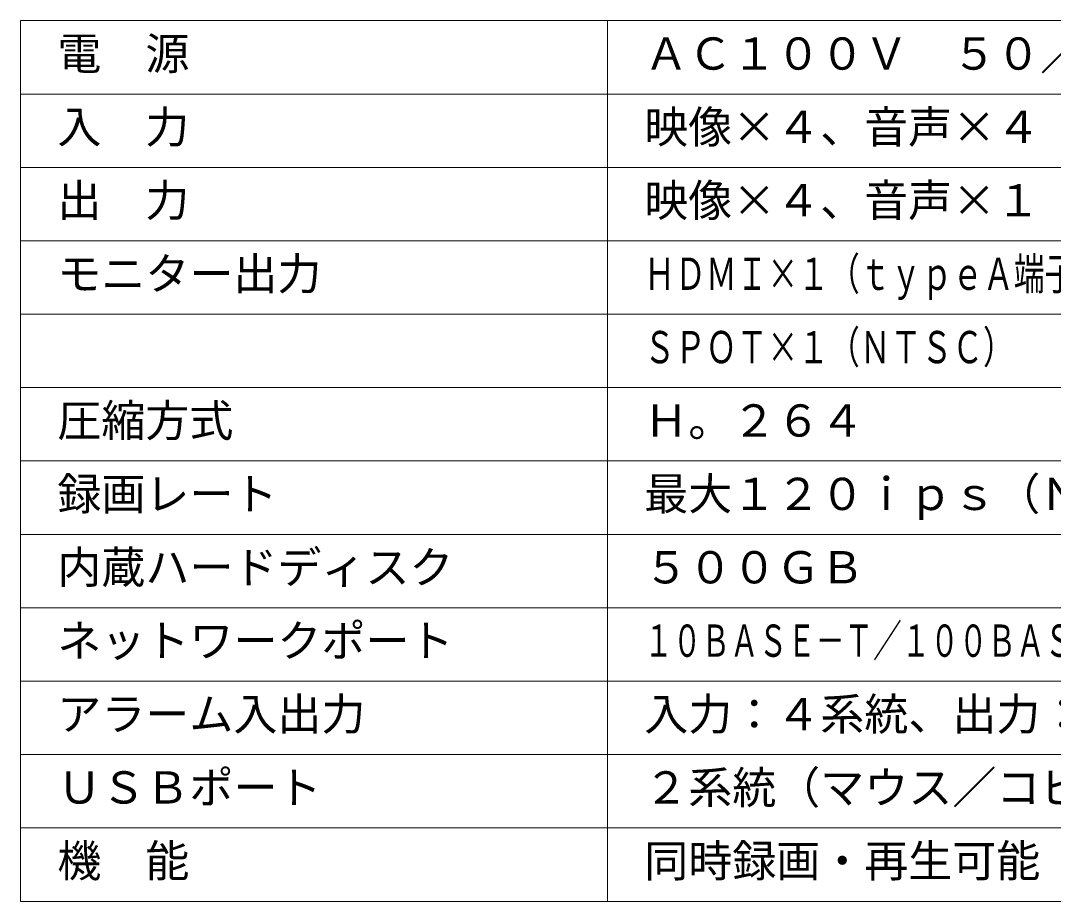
# Model space of a CAD drawing. Units: millimetres, scale not verified. Extents: x -62 to 62, y -56 to 57.
# Drawn here: x -62.5 to 7.9, y -56.5 to 3.5 of the extents above; entities that cross this region are included whole.
import ezdxf
from ezdxf.enums import TextEntityAlignment as Align

# ---------------------------------------------------------------- set-up
doc = ezdxf.new("R2010")
doc.units = ezdxf.units.MM
doc.header["$LTSCALE"] = 0.125
doc.layers.add('0-1_MOJI1', color=7, linetype='Continuous')
doc.layers.add('0-2_WAKU', color=1, linetype='Continuous', lineweight=18)
doc.styles.add('ＭＳ ゴシック', font='')
doc.styles.get('ＭＳ ゴシック').set_extended_font_data('MS Gothic')

msp = doc.modelspace()

# ---------------------------------------------------------------- linework, layer by layer
at = {"layer": '0-2_WAKU', "color": 4}
for p, q in [((-62.5, 3.5), (-62.5, -56.5)), ((62.5, 3.5), (-62.5, 3.5)), ((-22.5, -56.5), (-22.5, 3.5)), ((-62.5, -56.5), (62.5, -56.5))]:
    msp.add_line(p, q, dxfattribs=at)
at = {"layer": '0-2_WAKU'}
for p, q in [((-62.5, -1.5), (62.5, -1.5)), ((-62.5, -6.5), (62.5, -6.5)), ((-62.5, -11.5), (62.5, -11.5)), ((-62.5, -16.5), (62.5, -16.5)), ((-62.5, -21.5), (62.5, -21.5)), ((-62.5, -26.5), (62.5, -26.5)), ((-62.5, -31.5), (62.5, -31.5)), ((-62.5, -36.5), (62.5, -36.5)), ((-62.5, -41.5), (62.5, -41.5)), ((-62.5, -46.5), (62.5, -46.5)), ((-62.5, -51.5), (62.5, -51.5))]:
    msp.add_line(p, q, dxfattribs=at)

# ---------------------------------------------------------------- texts
at = {"layer": '0-1_MOJI1', "style": 'ＭＳ ゴシック'}
for s, p in [('電\u3000源', (-60, -0.5)), ('ＡＣ１００Ｖ\u3000５０／６０Ｈｚ', (-20, -0.5)), ('入  力', (-60, -5.5)), ('映像×４、音声×４', (-20, -5.5)), ('出  力\u3000\u3000\u3000', (-60, -10.5)), ('映像×４、音声×１', (-20, -10.5)), ('モニター出力\u3000\u3000\u3000', (-60, -15.5)), ('圧縮方式', (-60, -25.5)), ('Ｈ。２６４', (-20, -25.5)), ('録画レート', (-60, -30.5)), ('最大１２０ｉｐｓ（ＮＴＳＣ）', (-20, -30.5)), ('内蔵ハードディスク', (-60, -35.5)), ('５００ＧＢ', (-20, -35.5)), ('ネットワークポート', (-60, -40.5)), ('アラーム入出力', (-60, -45.5)), ('入力：４系統、出力：１系統', (-20, -45.5)), ('ＵＳＢポート', (-60, -50.5)), ('２系統（マウス／コピーポート）', (-20, -50.5)), ('機\u3000能', (-60, -55.5)), ('同時録画・再生可能', (-20, -55.5))]:
    msp.add_text(s, height=2.199, dxfattribs=at).set_placement(p, align=Align.BOTTOM_LEFT)
for s, width, p in [('ＨＤＭＩ×１（ｔｙｐｅＡ端子）、ＲＧＢ×１（Ｄ－ｓｕｂ１５ピン）、', 0.7, (-20, -15.5)), ('ＳＰＯＴ×１（ＮＴＳＣ）', 0.7, (-20, -20.5)), ('１０ＢＡＳＥ－Ｔ／１００ＢＡＳＥ－Ｔｘ／１０００ＢＡＳＥ－Ｔ（ＲＪ-４５）', 0.65, (-20, -40.5))]:
    msp.add_text(s, height=2.199, dxfattribs=dict(at, width=width)).set_placement(p, align=Align.BOTTOM_LEFT)

doc.saveas('drawing.dxf')
